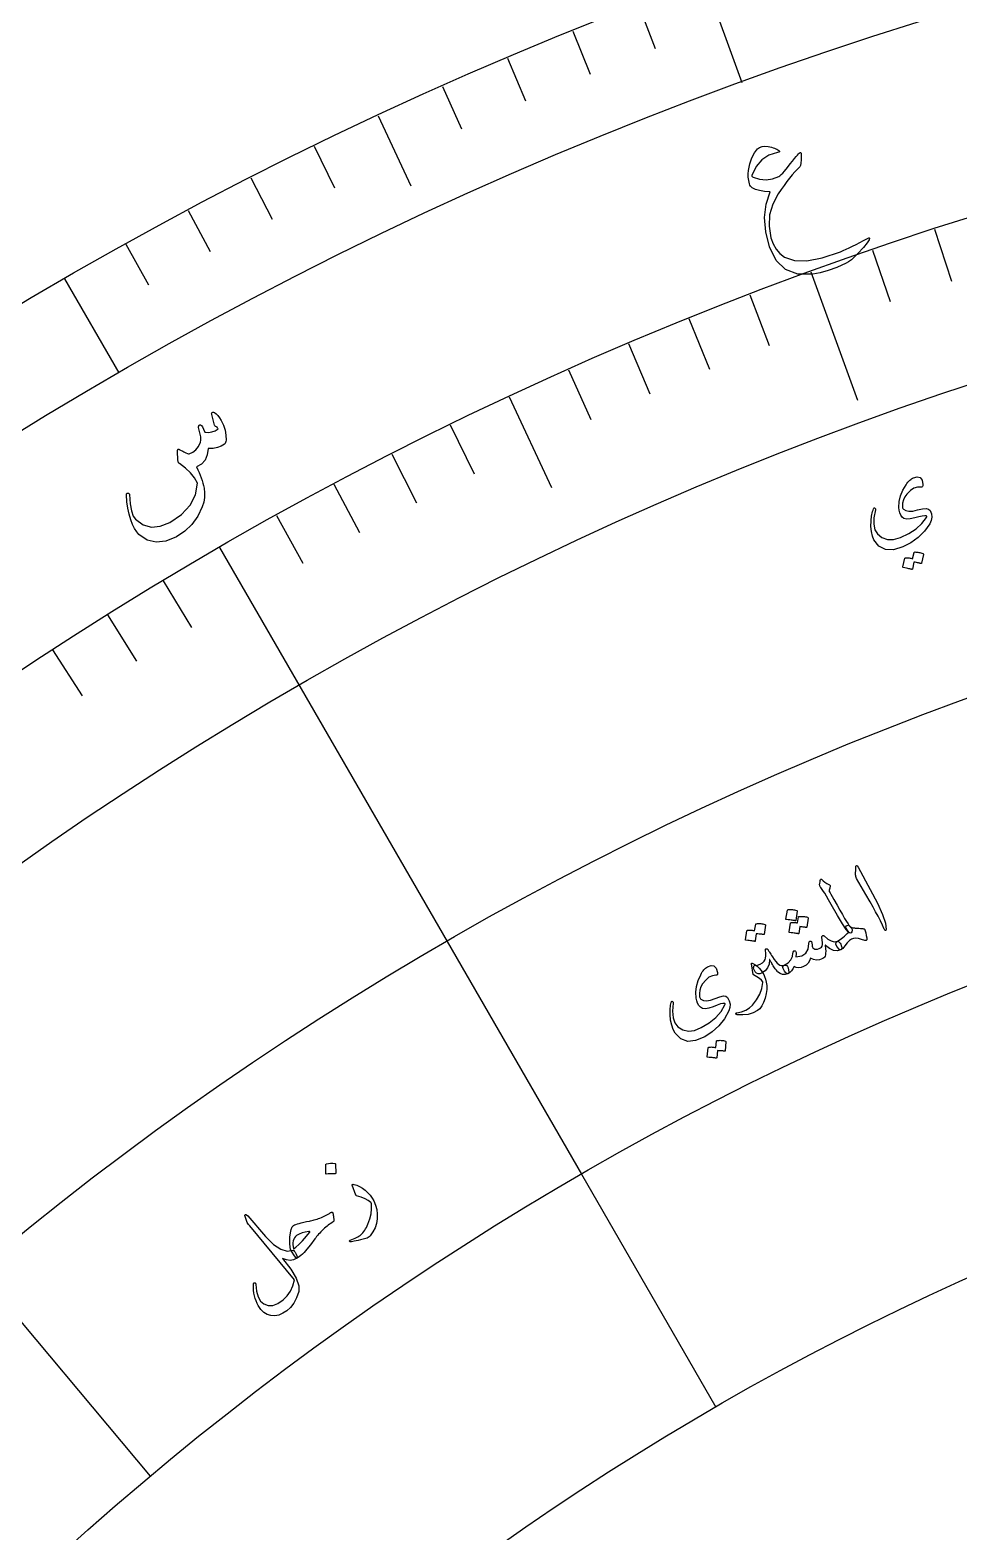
# Model space of a CAD drawing. Header units: millimetres. Extents: x -77 to 77, y -78 to 103.
# Drawn here: x -38.62 to -21.22, y 42.29 to 70.44 of the extents above; entities that cross this region are included whole.
import ezdxf

# ---------------------------------------------------------------- set-up
doc = ezdxf.new("R2010")
doc.units = ezdxf.units.MM
for name, color, linetype in [('ENGRAVE', 7, 'Continuous'), ('ENGRAVE_FINE', 8, 'Continuous'), ('TEXT', 5, 'Continuous')]:
    doc.layers.add(name, color=color, linetype=linetype)

msp = doc.modelspace()

# ---------------------------------------------------------------- linework, layer by layer
at = {"layer": 'ENGRAVE'}
for points in [[(-25.9764, 71.3697), (-25.2806, 69.458)], [(-32.0979, 68.8341), (-31.4837, 67.5171)], [(-23.9884, 65.9077), (-23.1137, 63.5044)], [(-37.975, 65.7746), (-36.9578, 64.0128)], [(-29.6414, 63.5662), (-28.8488, 61.8664)], [(-35.0687, 60.7409), (-30.8062, 53.358)], [(-30.8062, 53.358), (-28.2875, 48.9954)], [(-28.2875, 48.9954), (-25.7687, 44.6328)]]:
    msp.add_lwpolyline(points, dxfattribs=at)
for radius in [75.95, 75.95, 73.9156, 70.1375, 70.1375, 67.1538, 61.6125, 61.6125, 56.575, 56.575, 51.5375, 51.5375]:
    msp.add_circle((0, 0), radius, dxfattribs=at)
at = {"layer": 'ENGRAVE_FINE'}
for points in [[(-27.218, 70.9054), (-26.9056, 70.0915)], [(-28.4514, 70.4196), (-28.1248, 69.6112)], [(-29.676, 69.9123), (-29.3354, 69.1098)], [(-30.8916, 69.3838), (-30.537, 68.5873)], [(-33.2943, 68.2634), (-32.9121, 67.4798)], [(-34.4806, 67.6719), (-34.0848, 66.8951)], [(-35.6564, 67.0599), (-35.247, 66.29)], [(-21.6737, 66.7047), (-21.3576, 65.7318)], [(-36.8213, 66.4274), (-36.3986, 65.6648)], [(-22.8345, 66.3163), (-22.5015, 65.349)], [(-25.135, 65.479), (-24.7684, 64.5239)], [(-26.274, 65.0304), (-25.8907, 64.0818)], [(-27.4049, 64.5619), (-27.0052, 63.6202)], [(-28.5275, 64.0738), (-28.1114, 63.1392)], [(-30.7463, 63.0392), (-30.2978, 62.1197)], [(-31.8418, 62.493), (-31.3773, 61.5815)], [(-32.9276, 61.9277), (-32.4473, 61.0245)], [(-34.0033, 61.3436), (-33.5074, 60.4489)], [(-36.1235, 60.1196), (-35.5966, 59.2427)], [(-37.1672, 59.48), (-36.6251, 58.6124)], [(-38.1996, 58.8223), (-37.6425, 57.9643)], [(-39.6038, 47.1979), (-36.3657, 43.339)]]:
    msp.add_lwpolyline(points, dxfattribs=at)
at = {"layer": 'TEXT'}
for points in [[(-24.9872, 68.2131), (-24.9496, 68.2396), (-24.904, 68.2555), (-24.8504, 68.2609), (-24.7888, 68.2557), (-24.7562, 68.2495), (-24.7258, 68.2424), (-24.6974, 68.2344), (-24.6711, 68.2254), (-24.647, 68.2156), (-24.6251, 68.2051), (-24.6055, 68.1941), (-24.588, 68.1824), (-24.5747, 68.1698), (-24.5744, 68.1591), (-24.5872, 68.1504), (-24.613, 68.1436), (-24.7756, 68.0966), (-24.91, 68.0088), (-25.0162, 67.8803), (-25.0939, 67.7113), (-25.0944, 67.702), (-25.0911, 67.6937), (-25.0841, 67.6864), (-25.0733, 67.6801), (-24.9506, 67.6438), (-24.829, 67.6344), (-24.7084, 67.6521), (-24.5889, 67.6968), (-24.5688, 67.7089), (-24.5446, 67.7292), (-24.5163, 67.7577), (-24.4839, 67.7943), (-24.4264, 67.8657), (-24.3755, 67.9286), (-24.3312, 67.9831), (-24.2935, 68.0293), (-24.2626, 68.0671), (-24.2383, 68.0966), (-24.2208, 68.1177), (-24.21, 68.1304), (-24.1927, 68.1434), (-24.1804, 68.1417), (-24.1728, 68.1252), (-24.1702, 68.094), (-24.1722, 68.009), (-24.1774, 67.9444), (-24.1857, 67.9002), (-24.1972, 67.8764), (-24.2424, 67.8312), (-24.2892, 67.7807), (-24.3376, 67.7249), (-24.3876, 67.6639), (-24.4391, 67.5975), (-24.4922, 67.5259), (-24.5468, 67.4491), (-24.6028, 67.3669), (-24.7052, 67.176), (-24.7617, 66.9751), (-24.7726, 66.7645), (-24.738, 66.5442), (-24.6985, 66.4319), (-24.6425, 66.3347), (-24.5702, 66.2526), (-24.4815, 66.1854), (-24.2981, 66.1191), (-24.0627, 66.1139), (-23.7752, 66.1691), (-23.4348, 66.2841), (-23.3835, 66.3059), (-23.3287, 66.3304), (-23.2703, 66.3576), (-23.2083, 66.3875), (-23.1429, 66.4201), (-23.0743, 66.4556), (-23.0025, 66.4941), (-22.9275, 66.5353), (-22.9143, 66.5416), (-22.9038, 66.5442), (-22.896, 66.5434), (-22.8911, 66.539), (-22.8947, 66.5078), (-22.9319, 66.4494), (-23.0028, 66.3638), (-23.107, 66.2508), (-23.1716, 66.1862), (-23.2298, 66.1344), (-23.2816, 66.0956), (-23.3271, 66.0697), (-23.5029, 65.9918), (-23.666, 65.9313), (-23.8165, 65.8882), (-23.9546, 65.8627), (-24.2346, 65.8667), (-24.4626, 65.9528), (-24.6389, 66.1216), (-24.7629, 66.3736), (-24.836, 66.6595), (-24.8583, 66.9274), (-24.8294, 67.1772), (-24.7491, 67.4087), (-24.8595, 67.4162), (-24.9526, 67.4307), (-25.0282, 67.4523), (-25.0864, 67.4811), (-25.1043, 67.4948), (-25.1193, 67.5114), (-25.1313, 67.5311), (-25.1403, 67.5537), (-25.1541, 67.6184), (-25.1617, 67.6817), (-25.1631, 67.7435), (-25.1583, 67.8039), (-25.1334, 67.931), (-25.0966, 68.0417), (-25.0478, 68.1357), (-24.9872, 68.2131)], [(-35.2148, 63.2323), (-35.2165, 63.2454), (-35.2152, 63.2561), (-35.211, 63.2645), (-35.2038, 63.2705), (-35.1928, 63.275), (-35.182, 63.2762), (-35.1713, 63.2741), (-35.1609, 63.2687), (-35.1299, 63.2459), (-35.0988, 63.2135), (-35.0676, 63.1716), (-35.0364, 63.12), (-34.9941, 63.0311), (-34.9648, 62.9404), (-34.9486, 62.8481), (-34.9454, 62.7542), (-34.9484, 62.7295), (-34.9549, 62.708), (-34.9648, 62.6899), (-34.9781, 62.6751), (-35.0356, 62.6379), (-35.1057, 62.6125), (-35.1884, 62.5988), (-35.2838, 62.5967), (-35.2977, 62.4773), (-35.3387, 62.3799), (-35.4068, 62.3045), (-35.5021, 62.2508), (-35.476, 62.1977), (-35.4523, 62.1458), (-35.4311, 62.0952), (-35.4124, 62.0457), (-35.396, 61.9971), (-35.3817, 61.9492), (-35.3696, 61.9018), (-35.3595, 61.855), (-35.3479, 61.767), (-35.3495, 61.6785), (-35.3644, 61.5897), (-35.3924, 61.5005), (-35.4774, 61.3262), (-35.586, 61.175), (-35.7183, 61.0467), (-35.8746, 60.9412), (-36.072, 60.8585), (-36.2552, 60.8386), (-36.4246, 60.8816), (-36.5802, 60.9876), (-36.6211, 61.0349), (-36.6601, 61.0965), (-36.697, 61.1723), (-36.732, 61.2623), (-36.7631, 61.3653), (-36.787, 61.4774), (-36.8036, 61.5988), (-36.8129, 61.7294), (-36.8126, 61.7381), (-36.8104, 61.7456), (-36.8061, 61.7518), (-36.7999, 61.7567), (-36.7928, 61.7601), (-36.7858, 61.7618), (-36.7791, 61.7618), (-36.7725, 61.76), (-36.7661, 61.7554), (-36.7614, 61.7495), (-36.7582, 61.7422), (-36.7567, 61.7335), (-36.7413, 61.5616), (-36.717, 61.4271), (-36.6841, 61.3299), (-36.6427, 61.2701), (-36.5003, 61.1686), (-36.3461, 61.125), (-36.1799, 61.1392), (-36.0014, 61.211), (-35.7805, 61.3602), (-35.6201, 61.5323), (-35.5198, 61.728), (-35.4797, 61.9476), (-35.536, 62.0448), (-35.6108, 62.1387), (-35.7043, 62.2291), (-35.8165, 62.316), (-35.8291, 62.3241), (-35.8382, 62.3326), (-35.8439, 62.3415), (-35.8461, 62.3507), (-35.8486, 62.3853), (-35.8508, 62.4178), (-35.8526, 62.4484), (-35.854, 62.4769), (-35.8549, 62.5032), (-35.8551, 62.5268), (-35.8545, 62.5477), (-35.8533, 62.5661), (-35.8515, 62.5746), (-35.8475, 62.5799), (-35.8412, 62.5821), (-35.8328, 62.5811), (-35.8278, 62.5795), (-35.8206, 62.5767), (-35.8111, 62.5729), (-35.7994, 62.5679), (-35.7857, 62.5617), (-35.7703, 62.5539), (-35.7533, 62.5447), (-35.7347, 62.534), (-35.6978, 62.5139), (-35.6688, 62.5006), (-35.6478, 62.4941), (-35.6346, 62.4944), (-35.5683, 62.5251), (-35.5111, 62.5719), (-35.4629, 62.6348), (-35.4238, 62.7138), (-35.4169, 62.7555), (-35.4206, 62.8153), (-35.4349, 62.8932), (-35.4598, 62.9893), (-35.4621, 62.9984), (-35.4619, 63.0073), (-35.4591, 63.0161), (-35.4539, 63.0247), (-35.4482, 63.0315), (-35.4418, 63.0363), (-35.4347, 63.0391), (-35.4269, 63.0399), (-35.4089, 63.0299), (-35.3893, 63.0032), (-35.3679, 62.9598), (-35.3448, 62.8997), (-35.2784, 62.8972), (-35.2145, 62.907), (-35.153, 62.929), (-35.0939, 62.9632), (-35.1046, 62.9806), (-35.115, 62.9938), (-35.125, 63.0029), (-35.1348, 63.0077), (-35.145, 63.0116), (-35.1528, 63.0169), (-35.1581, 63.0235), (-35.1609, 63.0315)], [(-21.9268, 61.8748), (-21.9927, 61.8735), (-22.0587, 61.8509), (-22.1248, 61.807), (-22.1908, 61.7418), (-22.2285, 61.6886), (-22.2552, 61.6316), (-22.271, 61.5709), (-22.2759, 61.5064), (-22.2744, 61.4944), (-22.2705, 61.4828), (-22.2641, 61.4716), (-22.2553, 61.4607), (-22.2126, 61.4324), (-22.1539, 61.4205), (-22.0793, 61.4251), (-21.9887, 61.4461), (-21.8996, 61.4676), (-21.8313, 61.4731), (-21.7838, 61.4628), (-21.7573, 61.4366), (-21.7321, 61.371), (-21.7242, 61.3074), (-21.7335, 61.2459), (-21.7599, 61.1865), (-21.8608, 61.0466), (-21.9787, 60.9276), (-22.1137, 60.8295), (-22.2659, 60.752), (-22.444, 60.7003), (-22.5935, 60.7049), (-22.7145, 60.7661), (-22.8071, 60.8841), (-22.8371, 60.9566), (-22.8564, 61.0403), (-22.8651, 61.1352), (-22.8629, 61.2413), (-22.8597, 61.2718), (-22.8559, 61.3015), (-22.8513, 61.3304), (-22.846, 61.3586), (-22.84, 61.3861), (-22.8332, 61.4131), (-22.8255, 61.4397), (-22.8171, 61.4659), (-22.8116, 61.4774), (-22.8051, 61.4836), (-22.7978, 61.4846), (-22.7895, 61.4802), (-22.7832, 61.4733), (-22.7794, 61.4655), (-22.7781, 61.4567), (-22.7792, 61.447), (-22.8091, 61.2999), (-22.8128, 61.1758), (-22.7907, 61.0746), (-22.7429, 60.9964), (-22.6571, 60.9272), (-22.5566, 60.8931), (-22.4412, 60.8942), (-22.3109, 60.9303), (-22.1533, 61.0025), (-22.0191, 61.089), (-21.9083, 61.1901), (-21.8206, 61.3058), (-21.816, 61.3146), (-21.8156, 61.3219), (-21.8196, 61.3276), (-21.8278, 61.3319), (-21.8563, 61.335), (-21.9019, 61.33), (-21.9647, 61.3167), (-22.0446, 61.2952), (-22.1271, 61.2765), (-22.194, 61.273), (-22.2453, 61.2849), (-22.2811, 61.3121), (-22.3068, 61.3499), (-22.3257, 61.3926), (-22.3376, 61.4401), (-22.3425, 61.4925), (-22.3363, 61.6011), (-22.3115, 61.708), (-22.2682, 61.813), (-22.2062, 61.9162), (-22.189, 61.9416), (-22.1716, 61.9644), (-22.1541, 61.9847), (-22.1364, 62.0025), (-22.1188, 62.0179), (-22.1013, 62.0309), (-22.084, 62.0415), (-22.0669, 62.0498), (-21.995, 62.068), (-21.9416, 62.0529), (-21.9068, 62.0043), (-21.8904, 61.9224), (-21.8914, 61.8985), (-21.8978, 61.8826), (-21.9096, 61.8747), (-21.9268, 61.8748)], [(-22.056, 60.6483), (-22.0546, 60.6514), (-22.052, 60.6539), (-22.0481, 60.6558), (-22.043, 60.6571), (-22.0231, 60.6568), (-22.0034, 60.6557), (-21.984, 60.6536), (-21.965, 60.6506), (-21.9461, 60.6467), (-21.9272, 60.6418), (-21.9084, 60.6358), (-21.8895, 60.6288), (-21.8854, 60.6261), (-21.8827, 60.6225), (-21.8816, 60.6182), (-21.8819, 60.6131), (-21.9175, 60.4446), (-21.9192, 60.442), (-21.9227, 60.4407), (-21.9279, 60.4409), (-21.9349, 60.4425), (-21.94, 60.4444), (-21.948, 60.4467), (-21.9588, 60.4493), (-21.9726, 60.4523), (-21.9895, 60.4557), (-22.0095, 60.4596), (-22.0328, 60.464), (-22.0592, 60.4689), (-22.0878, 60.3376), (-22.0897, 60.3331), (-22.0934, 60.3309), (-22.0989, 60.3308), (-22.1062, 60.3329), (-22.1125, 60.3346), (-22.1224, 60.3372), (-22.1358, 60.3405), (-22.1527, 60.3445), (-22.1735, 60.3492), (-22.1982, 60.3544), (-22.2269, 60.3603), (-22.2597, 60.3667), (-22.2634, 60.3684), (-22.2656, 60.3706), (-22.2663, 60.3735), (-22.2654, 60.3769), (-22.2268, 60.5408), (-22.2254, 60.5439), (-22.2228, 60.5464), (-22.219, 60.5483), (-22.2139, 60.5497), (-22.1972, 60.5502), (-22.1806, 60.5498), (-22.1642, 60.5484), (-22.148, 60.5461), (-22.1319, 60.543), (-22.1161, 60.5391), (-22.1006, 60.5344), (-22.0852, 60.5291)], [(-23.1494, 54.7262), (-23.146, 54.7663), (-23.137, 54.7837), (-23.1224, 54.7783), (-23.1022, 54.7503), (-22.8778, 54.3331), (-22.7411, 54.0766), (-22.646, 53.8657), (-22.5923, 53.7006), (-22.5799, 53.5813), (-22.5821, 53.5702), (-22.5853, 53.5633), (-22.5895, 53.5607), (-22.5948, 53.5624), (-22.6001, 53.5664), (-22.6051, 53.5722), (-22.61, 53.5799), (-22.6146, 53.5896), (-22.647, 53.6664), (-22.6849, 53.7464), (-22.7283, 53.8296), (-22.7773, 53.9158), (-22.7897, 53.9386), (-22.8237, 53.9997), (-22.8795, 54.0991), (-22.9571, 54.2369), (-23.1324, 54.541), (-23.1406, 54.5577), (-23.1464, 54.5738), (-23.1498, 54.5894), (-23.1508, 54.6043)], [(-23.5593, 54.1439), (-23.4997, 54.0376), (-23.4462, 53.9433), (-23.3987, 53.8611), (-23.3573, 53.791), (-23.322, 53.733), (-23.2928, 53.6873), (-23.2698, 53.6538), (-23.2529, 53.6327), (-23.23, 53.6059), (-23.217, 53.5812), (-23.2137, 53.5585), (-23.2202, 53.5378), (-23.2325, 53.5226), (-23.2469, 53.5162), (-23.2633, 53.5187), (-23.2817, 53.53), (-23.3286, 53.5832), (-23.399, 53.6873), (-23.493, 53.8422), (-23.6107, 54.048), (-23.6597, 54.1373), (-23.6993, 54.2083), (-23.7297, 54.2611), (-23.7508, 54.2956), (-23.806, 54.3681), (-23.8148, 54.3813), (-23.8211, 54.3941), (-23.8247, 54.4064), (-23.8258, 54.4183), (-23.8216, 54.4504), (-23.8182, 54.4752), (-23.8156, 54.4929), (-23.8139, 54.5033), (-23.8084, 54.5201), (-23.8013, 54.5283), (-23.7926, 54.528), (-23.7824, 54.5192), (-23.7589, 54.4919), (-23.7278, 54.4663), (-23.6893, 54.4424), (-23.6433, 54.4202), (-23.6346, 54.4156), (-23.6291, 54.4096), (-23.6267, 54.4022), (-23.6274, 54.3935), (-23.6298, 54.3823), (-23.6321, 54.3718), (-23.6343, 54.362), (-23.6364, 54.3529), (-23.6384, 54.3445), (-23.6403, 54.3367), (-23.6421, 54.3297), (-23.6438, 54.3234), (-23.6457, 54.3131), (-23.6458, 54.3036), (-23.6441, 54.2949), (-23.6407, 54.287), (-23.6308, 54.2707), (-23.6139, 54.2414), (-23.5901, 54.1992), (-23.5593, 54.1439)], [(-24.4267, 53.9442), (-24.4255, 53.9474), (-24.423, 53.9501), (-24.4192, 53.9524), (-24.4141, 53.9541), (-24.3937, 53.9556), (-24.3735, 53.9561), (-24.3536, 53.9557), (-24.334, 53.9544), (-24.3145, 53.9521), (-24.2949, 53.9488), (-24.2753, 53.9445), (-24.2556, 53.9391), (-24.2501, 53.9364), (-24.2465, 53.9331), (-24.2448, 53.9293), (-24.2449, 53.9249), (-24.2699, 53.7532), (-24.2719, 53.7493), (-24.2758, 53.7473), (-24.2815, 53.7471), (-24.2891, 53.7487), (-24.2957, 53.7499), (-24.3059, 53.7516), (-24.3198, 53.7538), (-24.3374, 53.7564), (-24.3589, 53.7594), (-24.3844, 53.7626), (-24.4141, 53.766), (-24.448, 53.7697), (-24.4527, 53.7707), (-24.4557, 53.7725), (-24.4569, 53.7751), (-24.4563, 53.7786)], [(-24.222, 53.817), (-24.2207, 53.8202), (-24.2182, 53.8229), (-24.2144, 53.8251), (-24.2094, 53.8269), (-24.189, 53.8282), (-24.1689, 53.8287), (-24.1491, 53.8282), (-24.1295, 53.8268), (-24.1101, 53.8245), (-24.0905, 53.8211), (-24.071, 53.8167), (-24.0513, 53.8112), (-24.0469, 53.8088), (-24.044, 53.8055), (-24.0425, 53.8013), (-24.0425, 53.7962), (-24.0675, 53.6247), (-24.0691, 53.6219), (-24.0725, 53.6204), (-24.0778, 53.6201), (-24.085, 53.6211), (-24.0898, 53.6218), (-24.0972, 53.623), (-24.1074, 53.6245), (-24.1202, 53.6263), (-24.1357, 53.6285), (-24.1538, 53.6308), (-24.1745, 53.6332), (-24.1977, 53.6358), (-24.2151, 53.5096), (-24.2171, 53.5058), (-24.2209, 53.5038), (-24.2266, 53.5036), (-24.2343, 53.5052), (-24.2408, 53.5064), (-24.251, 53.5082), (-24.2649, 53.5103), (-24.2824, 53.513), (-24.3038, 53.5159), (-24.3293, 53.5191), (-24.3589, 53.5226), (-24.3926, 53.5263), (-24.3965, 53.5276), (-24.3989, 53.5297), (-24.3998, 53.5325), (-24.3991, 53.536), (-24.37, 53.7015), (-24.3688, 53.7047), (-24.3663, 53.7074), (-24.3626, 53.7096), (-24.3575, 53.7114), (-24.3431, 53.7124), (-24.3287, 53.7131), (-24.3142, 53.7134), (-24.2997, 53.7132), (-24.2853, 53.7126), (-24.2709, 53.7112), (-24.2566, 53.7092), (-24.2424, 53.7064)], [(-25.0223, 53.6812), (-25.0211, 53.6844), (-25.0186, 53.6871), (-25.0148, 53.6894), (-25.0098, 53.6912), (-24.9894, 53.6929), (-24.9692, 53.6937), (-24.9493, 53.6935), (-24.9297, 53.6924), (-24.9101, 53.6903), (-24.8905, 53.6872), (-24.8708, 53.6831), (-24.8511, 53.6779), (-24.8466, 53.6756), (-24.8437, 53.6723), (-24.8421, 53.6681), (-24.842, 53.663), (-24.8651, 53.491), (-24.8666, 53.4882), (-24.87, 53.4866), (-24.8753, 53.4863), (-24.8826, 53.4872), (-24.8879, 53.4886), (-24.8962, 53.4901), (-24.9075, 53.4917), (-24.9218, 53.4933), (-24.9393, 53.4951), (-24.96, 53.497), (-24.984, 53.4991), (-25.0114, 53.5014), (-25.0301, 53.3673), (-25.0316, 53.3627), (-25.0352, 53.3601), (-25.0408, 53.3594), (-25.0484, 53.3608), (-25.055, 53.3619), (-25.0653, 53.3635), (-25.0792, 53.3655), (-25.0968, 53.3678), (-25.1183, 53.3705), (-25.1439, 53.3733), (-25.1736, 53.3763), (-25.2075, 53.3795), (-25.2114, 53.3808), (-25.2139, 53.3829), (-25.2148, 53.3856), (-25.2142, 53.3891), (-25.1878, 53.5569), (-25.1867, 53.5601), (-25.1842, 53.5629), (-25.1804, 53.5652), (-25.1754, 53.567), (-25.1584, 53.5692), (-25.1415, 53.5704), (-25.1246, 53.5707), (-25.1079, 53.57), (-25.0913, 53.5684), (-25.0749, 53.566), (-25.0587, 53.5629), (-25.0426, 53.5591)], [(-23.3271, 53.6488), (-23.3071, 53.6596), (-23.2884, 53.6614), (-23.2712, 53.6542), (-23.2552, 53.638), (-23.2476, 53.6299), (-23.2368, 53.6234), (-23.2228, 53.6186), (-23.2056, 53.6154), (-23.1952, 53.6144), (-23.1837, 53.6131), (-23.171, 53.6117), (-23.1573, 53.6101), (-23.1425, 53.6086), (-23.1267, 53.6073), (-23.1101, 53.6063), (-23.0925, 53.6056), (-23.0597, 53.6041), (-23.0335, 53.6021), (-23.0139, 53.5997), (-23.0009, 53.5967), (-22.9915, 53.5933), (-22.9844, 53.5887), (-22.9796, 53.5827), (-22.9772, 53.5755), (-22.9619, 53.5195), (-22.9505, 53.4707), (-22.9429, 53.4292), (-22.9393, 53.3949), (-22.94, 53.39), (-22.9426, 53.3856), (-22.9469, 53.3818), (-22.953, 53.3785), (-22.9612, 53.3754), (-22.9681, 53.3736), (-22.9738, 53.3731), (-22.9782, 53.374), (-23.0404, 53.3963), (-23.0961, 53.4106), (-23.1453, 53.417), (-23.188, 53.4154), (-23.2262, 53.4024), (-23.2665, 53.3749), (-23.3087, 53.3328), (-23.3529, 53.2762), (-23.3741, 53.2485), (-23.3935, 53.2269), (-23.411, 53.2113), (-23.4268, 53.2017), (-23.4355, 53.1996), (-23.4442, 53.2009), (-23.4528, 53.2056), (-23.4614, 53.2138), (-23.501, 53.2649), (-23.52, 53.3063), (-23.5186, 53.3381), (-23.4966, 53.3603), (-23.4697, 53.3761), (-23.4426, 53.3935), (-23.4154, 53.4125), (-23.3882, 53.4331), (-23.361, 53.4554), (-23.334, 53.4794), (-23.3072, 53.5051), (-23.2807, 53.5325), (-23.3117, 53.5756), (-23.3298, 53.6093), (-23.3349, 53.6337), (-23.3271, 53.6488)], [(-24.8248, 53.221), (-24.8156, 53.2216), (-24.8072, 53.2186), (-24.7995, 53.2121), (-24.7925, 53.2021), (-24.788, 53.195), (-24.7817, 53.1851), (-24.7737, 53.1724), (-24.7641, 53.1569), (-24.7527, 53.1388), (-24.7398, 53.118), (-24.7253, 53.0947), (-24.7092, 53.0689), (-24.6779, 53.0198), (-24.6488, 52.9802), (-24.6221, 52.9501), (-24.5978, 52.9296), (-24.5733, 52.916), (-24.5472, 52.9085), (-24.5194, 52.9071), (-24.49, 52.9117), (-24.462, 52.9149), (-24.4403, 52.9082), (-24.4249, 52.8917), (-24.4158, 52.8654), (-24.4078, 52.8209), (-24.4051, 52.7876), (-24.4077, 52.7658), (-24.4155, 52.7553), (-24.4694, 52.7383), (-24.5201, 52.7386), (-24.5675, 52.7563), (-24.6118, 52.7915), (-24.6228, 52.8039), (-24.6342, 52.8174), (-24.6459, 52.8319), (-24.658, 52.8474), (-24.6703, 52.8642), (-24.6825, 52.8825), (-24.6948, 52.9021), (-24.7072, 52.9233), (-24.7189, 52.944), (-24.7294, 52.9623), (-24.7386, 52.9783), (-24.7467, 52.9919), (-24.7532, 53.0031), (-24.7582, 53.0115), (-24.7615, 53.0173), (-24.7631, 53.0204), (-24.7639, 53.0218), (-24.7647, 53.0226), (-24.7654, 53.0227), (-24.7661, 53.0222), (-24.7667, 53.0209), (-24.7671, 53.0187), (-24.7675, 53.0157), (-24.7677, 53.0119), (-24.7734, 52.9325), (-24.8, 52.8644), (-24.8474, 52.8074), (-24.9157, 52.7616), (-24.9486, 52.7504), (-24.9788, 52.7514), (-25.0063, 52.7646), (-25.0311, 52.79), (-25.0474, 52.8159), (-25.0579, 52.8396), (-25.0624, 52.861), (-25.0611, 52.8802), (-25.0557, 52.8957), (-25.0479, 52.9061), (-25.0377, 52.9116), (-25.0251, 52.9121), (-25.0132, 52.9103), (-25.0032, 52.9097), (-24.9951, 52.9103), (-24.9889, 52.9122), (-24.9377, 52.9342), (-24.8969, 52.9598), (-24.8666, 52.9889), (-24.8467, 53.0217), (-24.8384, 53.0481), (-24.8346, 53.0857), (-24.8352, 53.1346), (-24.8403, 53.1947), (-24.8407, 53.2044), (-24.8383, 53.2121), (-24.833, 53.2176), (-24.8248, 53.221)], [(-24.3246, 53.1404), (-24.3234, 53.1525), (-24.321, 53.1627), (-24.3172, 53.1712), (-24.3121, 53.1779), (-24.3059, 53.1824), (-24.2991, 53.1843), (-24.2917, 53.1836), (-24.2836, 53.1803), (-24.2762, 53.1743), (-24.271, 53.1655), (-24.2679, 53.1538), (-24.2669, 53.1393), (-24.2675, 53.1315), (-24.2679, 53.1235), (-24.2681, 53.1153), (-24.268, 53.107), (-24.2681, 53.0985), (-24.2684, 53.0899), (-24.2691, 53.0811), (-24.2701, 53.0722), (-24.1609, 53.0917), (-24.0839, 53.1395), (-24.0389, 53.2157), (-24.0259, 53.3205), (-24.0249, 53.3324), (-24.0227, 53.3425), (-24.0194, 53.3507), (-24.015, 53.3571), (-24.0088, 53.3617), (-24.0022, 53.3639), (-23.995, 53.3637), (-23.9872, 53.3611), (-23.9801, 53.3561), (-23.9748, 53.3487), (-23.9713, 53.339), (-23.9697, 53.3268), (-23.967, 53.2967), (-23.9631, 53.2722), (-23.958, 53.2533), (-23.9517, 53.2399), (-23.937, 53.2234), (-23.9173, 53.2137), (-23.8924, 53.2107), (-23.8624, 53.2146), (-23.8322, 53.2239), (-23.8082, 53.2367), (-23.7905, 53.2531), (-23.7792, 53.2729), (-23.7734, 53.2996), (-23.7728, 53.3364), (-23.7771, 53.3833), (-23.7864, 53.4404), (-23.7872, 53.4474), (-23.785, 53.4537), (-23.7798, 53.4591), (-23.7716, 53.4638), (-23.7624, 53.4669), (-23.7542, 53.4674), (-23.747, 53.4653), (-23.7407, 53.4607), (-23.6744, 53.4037), (-23.6113, 53.368), (-23.5515, 53.3538), (-23.4949, 53.361), (-23.4825, 53.3612), (-23.4698, 53.3552), (-23.4567, 53.3431), (-23.4433, 53.3248), (-23.4305, 53.3043), (-23.421, 53.2847), (-23.4147, 53.266), (-23.4118, 53.2483), (-23.411, 53.2311), (-23.413, 53.2178), (-23.4177, 53.2082), (-23.4251, 53.2025), (-23.4968, 53.1838), (-23.5686, 53.1911), (-23.6405, 53.2244), (-23.7125, 53.2837), (-23.7161, 53.2868), (-23.7188, 53.2872), (-23.7205, 53.2848), (-23.7213, 53.2797), (-23.7152, 53.2225), (-23.7122, 53.1747), (-23.7124, 53.1363), (-23.7157, 53.1073), (-23.7231, 53.0843), (-23.734, 53.0649), (-23.7482, 53.0489), (-23.7658, 53.0364), (-23.8256, 53.0141), (-23.8837, 53.0082), (-23.9399, 53.0186), (-23.9944, 53.0453), (-24.0144, 52.9937), (-24.0429, 52.9505), (-24.0798, 52.9154), (-24.1252, 52.8887), (-24.1729, 52.872), (-24.2187, 52.8666), (-24.2625, 52.8723), (-24.3044, 52.8892), (-24.3251, 52.8435), (-24.3508, 52.8058), (-24.3815, 52.7762), (-24.4172, 52.7545), (-24.4355, 52.7549), (-24.4573, 52.7715), (-24.4826, 52.8042), (-24.5114, 52.853), (-24.5168, 52.8695), (-24.515, 52.8847), (-24.5061, 52.8988), (-24.49, 52.9117), (-24.4171, 52.9605), (-24.3653, 53.0148), (-24.3344, 53.0748), (-24.3246, 53.1404)], [(-25.3705, 51.9859), (-25.3776, 51.9869), (-25.3835, 51.9887), (-25.3882, 51.9913), (-25.3918, 51.9948), (-25.3938, 51.9981), (-25.3947, 52.0019), (-25.3946, 52.0063), (-25.3934, 52.0111), (-25.3914, 52.0146), (-25.388, 52.0175), (-25.3832, 52.0197), (-25.3771, 52.0212), (-25.2884, 52.0421), (-25.2101, 52.073), (-25.1422, 52.1139), (-25.0848, 52.1649), (-25.0055, 52.2645), (-24.9468, 52.3681), (-24.9086, 52.4759), (-24.8909, 52.588), (-24.8908, 52.5901), (-24.8908, 52.5918), (-24.8908, 52.5933), (-24.8908, 52.5945), (-24.8908, 52.5955), (-24.8909, 52.5965), (-24.8912, 52.5975), (-24.8915, 52.5984), (-24.9136, 52.6308), (-24.9495, 52.6636), (-24.9991, 52.6968), (-25.0624, 52.7304), (-25.0654, 52.733), (-25.0675, 52.7354), (-25.0687, 52.7378), (-25.0691, 52.74), (-25.1029, 52.9413), (-25.1005, 52.9506), (-25.0887, 52.9507), (-25.0675, 52.9417), (-25.0369, 52.9236), (-24.9957, 52.8937), (-24.9572, 52.8574), (-24.9213, 52.8149), (-24.8881, 52.7661), (-24.8724, 52.737), (-24.8569, 52.6988), (-24.8416, 52.6515), (-24.8265, 52.5951), (-24.8168, 52.5312), (-24.8171, 52.46), (-24.8273, 52.3815), (-24.8473, 52.2955), (-24.8744, 52.2147), (-24.9066, 52.1489), (-24.9441, 52.0982), (-24.987, 52.0624), (-25.0724, 52.0194), (-25.1647, 51.9923), (-25.264, 51.9811), (-25.3705, 51.9859)], [(-25.7698, 52.7249), (-25.8351, 52.7161), (-25.8982, 52.6861), (-25.9588, 52.6349), (-26.017, 52.5626), (-26.0483, 52.5054), (-26.0684, 52.4458), (-26.0771, 52.3836), (-26.0746, 52.319), (-26.0718, 52.3073), (-26.0665, 52.2962), (-26.0589, 52.2857), (-26.0489, 52.2759), (-26.0032, 52.2527), (-25.9436, 52.2477), (-25.8701, 52.2608), (-25.7825, 52.292), (-25.6964, 52.3235), (-25.6292, 52.3367), (-25.5809, 52.3318), (-25.5515, 52.3088), (-25.5191, 52.2465), (-25.5039, 52.1842), (-25.5061, 52.1221), (-25.5256, 52.06), (-25.6097, 51.9096), (-25.7131, 51.7781), (-25.8358, 51.6652), (-25.9778, 51.5709), (-26.1486, 51.499), (-26.2975, 51.4864), (-26.4247, 51.5332), (-26.5303, 51.6397), (-26.5684, 51.7083), (-26.5974, 51.7892), (-26.6169, 51.8825), (-26.6271, 51.9881), (-26.6275, 52.0187), (-26.6271, 52.0487), (-26.6259, 52.0779), (-26.6239, 52.1065), (-26.6212, 52.1345), (-26.6175, 52.1622), (-26.613, 52.1895), (-26.6075, 52.2164), (-26.6034, 52.2285), (-26.5978, 52.2355), (-26.5905, 52.2372), (-26.5818, 52.2339), (-26.5747, 52.2277), (-26.5701, 52.2204), (-26.5677, 52.2119), (-26.5678, 52.2021), (-26.5804, 52.0525), (-26.5698, 51.9288), (-26.5361, 51.8309), (-26.4795, 51.7587), (-26.3864, 51.6999), (-26.2827, 51.6776), (-26.1683, 51.692), (-26.0431, 51.7428), (-25.895, 51.8325), (-25.7718, 51.9338), (-25.6733, 52.0468), (-25.5995, 52.1717), (-25.5959, 52.181), (-25.5964, 52.1882), (-25.601, 52.1935), (-25.6096, 52.1968), (-25.6382, 52.1967), (-25.683, 52.1865), (-25.7438, 52.1662), (-25.8207, 52.1357), (-25.9004, 52.1076), (-25.9665, 52.0965), (-26.0188, 52.1024), (-26.0574, 52.1254), (-26.0874, 52.16), (-26.111, 52.2003), (-26.1283, 52.2461), (-26.1392, 52.2975), (-26.1454, 52.4062), (-26.1331, 52.5152), (-26.102, 52.6245), (-26.0523, 52.7341), (-26.038, 52.7613), (-26.0233, 52.786), (-26.0082, 52.8082), (-25.9927, 52.8279), (-25.9769, 52.8452), (-25.961, 52.8601), (-25.945, 52.8726), (-25.929, 52.8828), (-25.8596, 52.9091), (-25.8048, 52.9001), (-25.7646, 52.8558), (-25.739, 52.7764), (-25.7373, 52.7524), (-25.7419, 52.7359), (-25.7527, 52.7267), (-25.7698, 52.7249)], [(-25.7577, 51.4918), (-25.7566, 51.495), (-25.7543, 51.4978), (-25.7507, 51.5002), (-25.7458, 51.5021), (-25.726, 51.504), (-25.7063, 51.5051), (-25.6869, 51.5053), (-25.6677, 51.5045), (-25.6485, 51.5028), (-25.6292, 51.5), (-25.6098, 51.4962), (-25.5903, 51.4914), (-25.5859, 51.4892), (-25.5828, 51.486), (-25.5812, 51.4818), (-25.5809, 51.4767), (-25.5969, 51.3053), (-25.5982, 51.3025), (-25.6015, 51.3009), (-25.6067, 51.3004), (-25.6138, 51.3012), (-25.6191, 51.3025), (-25.6273, 51.3039), (-25.6384, 51.3053), (-25.6524, 51.3067), (-25.6695, 51.3081), (-25.6898, 51.3097), (-25.7134, 51.3114), (-25.7402, 51.3133), (-25.7533, 51.1796), (-25.7547, 51.175), (-25.7581, 51.1723), (-25.7635, 51.1716), (-25.771, 51.1728), (-25.7775, 51.1739), (-25.7875, 51.1753), (-25.8012, 51.177), (-25.8185, 51.1791), (-25.8396, 51.1814), (-25.8647, 51.1838), (-25.8939, 51.1863), (-25.9271, 51.1889), (-25.931, 51.1901), (-25.9335, 51.1921), (-25.9345, 51.1949), (-25.934, 51.1983), (-25.9147, 51.3656), (-25.9137, 51.3688), (-25.9114, 51.3715), (-25.9078, 51.3739), (-25.9029, 51.3758), (-25.8864, 51.3783), (-25.8699, 51.3798), (-25.8535, 51.3803), (-25.8371, 51.3798), (-25.8208, 51.3785), (-25.8047, 51.3765), (-25.7887, 51.3737), (-25.7729, 51.3701)], [(-33.0782, 49.1772), (-33.0776, 49.1806), (-33.0755, 49.1837), (-33.0722, 49.1866), (-33.0674, 49.1891), (-33.0275, 49.1977), (-32.9875, 49.2022), (-32.9475, 49.2027), (-32.9075, 49.1991), (-32.9028, 49.1976), (-32.8995, 49.1951), (-32.8977, 49.1917), (-32.8973, 49.1874), (-32.8918, 49.0149), (-32.8927, 49.0101), (-32.8958, 49.007), (-32.9013, 49.0055), (-32.909, 49.0057), (-32.9157, 49.0059), (-32.9261, 49.0058), (-32.9401, 49.0057), (-32.9579, 49.0053), (-32.9796, 49.0047), (-33.0053, 49.0035), (-33.0352, 49.002), (-33.0692, 49), (-33.074, 49.0002), (-33.0773, 49.0015), (-33.0789, 49.0039), (-33.0789, 49.0074)], [(-32.5805, 48.7901), (-32.5815, 48.7936), (-32.582, 48.7967), (-32.5818, 48.7993), (-32.581, 48.8014), (-32.5768, 48.8048), (-32.5699, 48.8065), (-32.5605, 48.8064), (-32.5484, 48.8046), (-32.4959, 48.7894), (-32.4439, 48.7661), (-32.3923, 48.7346), (-32.3412, 48.6951), (-32.2913, 48.6491), (-32.2472, 48.6004), (-32.2088, 48.549), (-32.1762, 48.495), (-32.1444, 48.4165), (-32.1236, 48.3347), (-32.1138, 48.2496), (-32.1148, 48.1613), (-32.1276, 48.0734), (-32.1542, 47.9908), (-32.1946, 47.9138), (-32.2488, 47.842), (-32.2649, 47.8252), (-32.2831, 47.8114), (-32.3032, 47.8005), (-32.3254, 47.7926), (-32.3793, 47.7786), (-32.4283, 47.7662), (-32.4723, 47.7556), (-32.5113, 47.7468), (-32.5452, 47.7397), (-32.574, 47.7346), (-32.5976, 47.7313), (-32.6161, 47.73), (-32.6205, 47.7305), (-32.6241, 47.7316), (-32.6269, 47.7331), (-32.6289, 47.7352), (-32.6307, 47.7385), (-32.6318, 47.742), (-32.6322, 47.7457), (-32.6318, 47.7496), (-32.6304, 47.7533), (-32.6278, 47.7564), (-32.6239, 47.7589), (-32.6187, 47.7608), (-32.5868, 47.7719), (-32.557, 47.7835), (-32.5292, 47.7955), (-32.5035, 47.808), (-32.4796, 47.8211), (-32.4574, 47.8349), (-32.4368, 47.8495), (-32.4179, 47.8649), (-32.4001, 47.8817), (-32.3827, 47.9006), (-32.3657, 47.9217), (-32.3492, 47.945), (-32.3332, 47.9705), (-32.3177, 47.9984), (-32.3029, 48.0286), (-32.2885, 48.0612), (-32.2526, 48.1593), (-32.2294, 48.2549), (-32.2192, 48.3483), (-32.2219, 48.4393), (-32.2227, 48.4462), (-32.2253, 48.4531), (-32.2297, 48.4601), (-32.2357, 48.467), (-32.2824, 48.5008), (-32.342, 48.5333), (-32.4146, 48.5642), (-32.5002, 48.5937), (-32.5048, 48.5962), (-32.5083, 48.5988), (-32.5107, 48.6015), (-32.512, 48.6044)], [(-34.2048, 47.8289), (-34.0565, 47.6805), (-33.9214, 47.5889), (-33.7997, 47.5539), (-33.691, 47.5755), (-33.6801, 47.5714), (-33.6673, 47.5569), (-33.6523, 47.5321), (-33.6354, 47.4969), (-33.6231, 47.4685), (-33.617, 47.4462), (-33.6171, 47.4302), (-33.6234, 47.4205), (-33.6822, 47.3905), (-33.7463, 47.3804), (-33.8158, 47.3899), (-33.8906, 47.4193), (-33.7341, 47.2177), (-33.6307, 47.0466), (-33.5805, 46.9063), (-33.5831, 46.7966), (-33.6277, 46.6793), (-33.6796, 46.5806), (-33.7388, 46.5004), (-33.8056, 46.4387), (-33.8813, 46.3896), (-33.9565, 46.3576), (-34.0313, 46.343), (-34.1055, 46.3456), (-34.1761, 46.3656), (-34.2395, 46.4035), (-34.2958, 46.4591), (-34.3449, 46.5327), (-34.3661, 46.5756), (-34.3846, 46.6206), (-34.4002, 46.6676), (-34.4131, 46.7167), (-34.423, 46.768), (-34.4299, 46.8215), (-34.4338, 46.8771), (-34.4347, 46.935), (-34.4336, 46.9421), (-34.4313, 46.9482), (-34.4277, 46.9535), (-34.423, 46.9579), (-34.4182, 46.9605), (-34.4131, 46.9616), (-34.4078, 46.961), (-34.4022, 46.9588), (-34.3971, 46.9549), (-34.3934, 46.9492), (-34.3909, 46.9416), (-34.3898, 46.9321), (-34.3752, 46.8012), (-34.3455, 46.6966), (-34.3009, 46.6181), (-34.2416, 46.5657), (-34.1578, 46.5346), (-34.0688, 46.5367), (-33.9746, 46.572), (-33.875, 46.6405), (-33.7986, 46.7173), (-33.7382, 46.806), (-33.6939, 46.9066), (-33.6656, 47.0193), (-34.5036, 48.0292), (-34.5235, 48.0534), (-34.5393, 48.0747), (-34.5508, 48.093), (-34.5582, 48.1085), (-34.5954, 48.2239), (-34.5896, 48.2402), (-34.5787, 48.2442), (-34.5625, 48.236), (-34.5412, 48.2154)], [(-33.3832, 48.118), (-33.3619, 48.1223), (-33.3398, 48.1273), (-33.3167, 48.1331), (-33.2927, 48.1397), (-33.2678, 48.1471), (-33.242, 48.1552), (-33.2152, 48.1641), (-33.1875, 48.1737), (-33.1602, 48.1847), (-33.1334, 48.1961), (-33.1071, 48.2078), (-33.0814, 48.2198), (-33.0564, 48.2325), (-33.0323, 48.2461), (-33.0092, 48.2607), (-32.9871, 48.2762), (-32.98, 48.2805), (-32.9733, 48.2833), (-32.9667, 48.2849), (-32.9605, 48.2851), (-32.9548, 48.2834), (-32.9501, 48.2793), (-32.9464, 48.2728), (-32.9437, 48.2639), (-32.9406, 48.2446), (-32.9377, 48.2266), (-32.935, 48.21), (-32.9325, 48.1946), (-32.9303, 48.1807), (-32.9286, 48.1681), (-32.9274, 48.157), (-32.9268, 48.1472), (-32.9269, 48.1308), (-32.9288, 48.1179), (-32.9325, 48.1083), (-32.9379, 48.1023), (-32.961, 48.0894), (-32.9842, 48.0752), (-33.0076, 48.0598), (-33.0311, 48.043), (-33.0546, 48.0249), (-33.0782, 48.0053), (-33.1018, 47.9843), (-33.1253, 47.9617), (-33.1484, 47.9386), (-33.1705, 47.9158), (-33.1917, 47.8934), (-33.212, 47.8713), (-33.2313, 47.8494), (-33.2494, 47.8277), (-33.2665, 47.8061), (-33.2826, 47.7847), (-33.365, 47.6754), (-33.4315, 47.5907), (-33.4822, 47.5308), (-33.5172, 47.4956), (-33.5444, 47.4738), (-33.5714, 47.4538), (-33.5983, 47.4357), (-33.625, 47.4194), (-33.674, 47.4854), (-33.7094, 47.5359), (-33.7312, 47.571), (-33.7394, 47.5907), (-33.7431, 47.6196), (-33.7462, 47.6485), (-33.7486, 47.6771), (-33.7502, 47.7057), (-33.7512, 47.7342), (-33.7515, 47.7626), (-33.7512, 47.7908), (-33.7501, 47.819), (-33.7419, 47.8997), (-33.7275, 47.9626), (-33.707, 48.0078), (-33.6805, 48.0351), (-33.6629, 48.0444), (-33.6397, 48.0542), (-33.6109, 48.0644), (-33.5765, 48.075), (-33.5364, 48.0857), (-33.4909, 48.0965), (-33.4398, 48.1073), (-33.3832, 48.118)], [(-33.3964, 47.9212), (-33.4619, 47.9118), (-33.5221, 47.8963), (-33.5769, 47.8748), (-33.6264, 47.8473), (-33.648, 47.8285), (-33.6658, 47.8054), (-33.6796, 47.778), (-33.6894, 47.7463), (-33.6946, 47.7126), (-33.6948, 47.6765), (-33.6901, 47.638), (-33.6804, 47.5971), (-33.6371, 47.6295), (-33.5824, 47.6804), (-33.5164, 47.7498), (-33.4388, 47.8376), (-33.3832, 47.9023), (-33.3808, 47.9063), (-33.3791, 47.9098), (-33.3782, 47.9128), (-33.3781, 47.9152), (-33.3793, 47.9182), (-33.3828, 47.9202), (-33.3885, 47.9212), (-33.3964, 47.9212)]]:
    msp.add_lwpolyline(points, close=True, dxfattribs=at)

doc.saveas('drawing.dxf')
